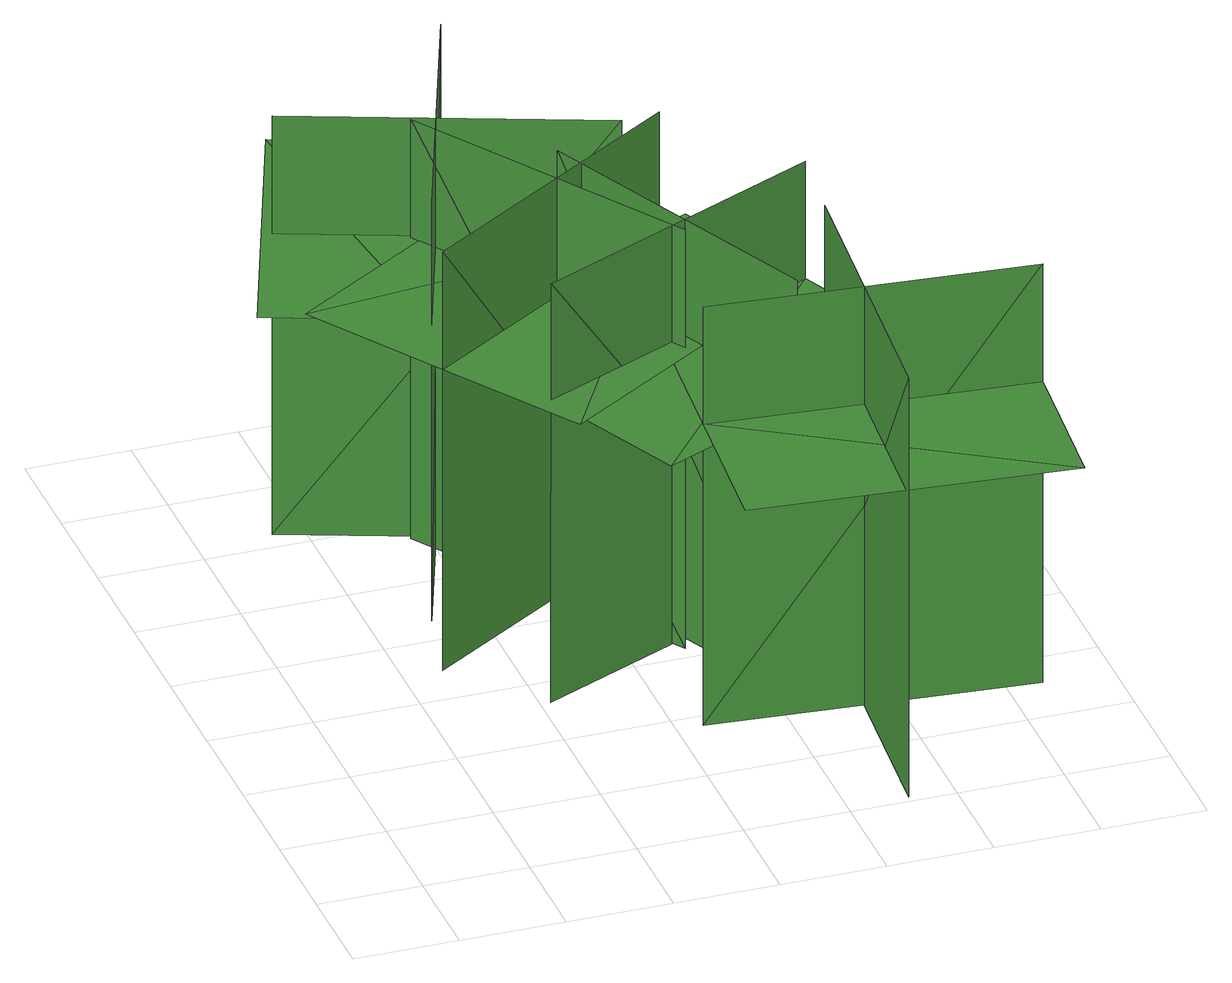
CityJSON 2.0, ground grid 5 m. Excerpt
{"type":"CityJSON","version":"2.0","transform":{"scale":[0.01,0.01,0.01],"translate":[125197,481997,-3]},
"CityObjects":{
"tree1":{"type":"SolitaryVegetationObject","geometry":[{"type":"MultiSurface","lod":"1","boundaries":[[[0,1,2]],[[0,2,3]],[[4,5,6]],[[4,6,7]],[[8,9,10]],[[8,10,11]],[[8,11,12]],[[8,12,13]]]}]},
"tree2":{"type":"SolitaryVegetationObject","geometry":[{"type":"MultiSurface","lod":"1","boundaries":[[[14,15,16]],[[14,16,17]],[[18,19,20]],[[18,20,21]],[[22,23,24]],[[22,24,25]],[[22,25,26]],[[22,26,27]]]}]},
"tree3":{"type":"SolitaryVegetationObject","geometry":[{"type":"MultiSurface","lod":"1","boundaries":[[[28,29,30]],[[28,30,31]],[[32,33,34]],[[32,34,35]],[[36,37,38]],[[36,38,39]],[[36,39,40]],[[36,40,41]]]}]},
"tree4":{"type":"SolitaryVegetationObject","geometry":[{"type":"MultiSurface","lod":"1","boundaries":[[[42,43,44]],[[42,44,45]],[[46,47,48]],[[46,48,49]],[[50,51,52]],[[50,52,53]],[[50,53,54]],[[50,54,55]]]}]}
},
"vertices":[
[352,3101,81],[1805,2564,81],[1805,2564,2235],[352,3101,2235],[778,2161,81],[1315,3614,81],[1315,3614,2235],[778,2161,2235],[778,2161,1631],[1505,1892,1631],[2042,3345,1631],[1315,3614,1631],[589,3882,1631],[52,2430,1631],
[1763,1569,83],[921,2869,83],[921,2869,2238],[1763,1569,2238],[1985,2577,83],[685,1735,83],[685,1735,2238],[1985,2577,2238],[1985,2577,1634],[1564,3227,1634],[264,2385,1634],[685,1735,1634],[1106,1084,1634],[2406,1927,1634],
[2094,1005,78],[1452,2415,78],[1452,2415,2232],[2094,1005,2232],[2461,1970,78],[1051,1328,78],[1052,1328,2232],[2461,1970,2232],[2461,1970,1629],[2140,2675,1629],[731,2033,1629],[1052,1328,1629],[1373,623,1629],[2782,1265,1629],
[2418,1574,81],[2284,31,81],[2284,31,2236],[2418,1574,2236],[1624,915,81],[3167,781,81],[3167,781,2236],[1624,915,2236],[1624,915,1632],[1557,143,1632],[3100,9,1632],[3167,781,1632],[3234,1553,1632],[1691,1687,1632]
]}
